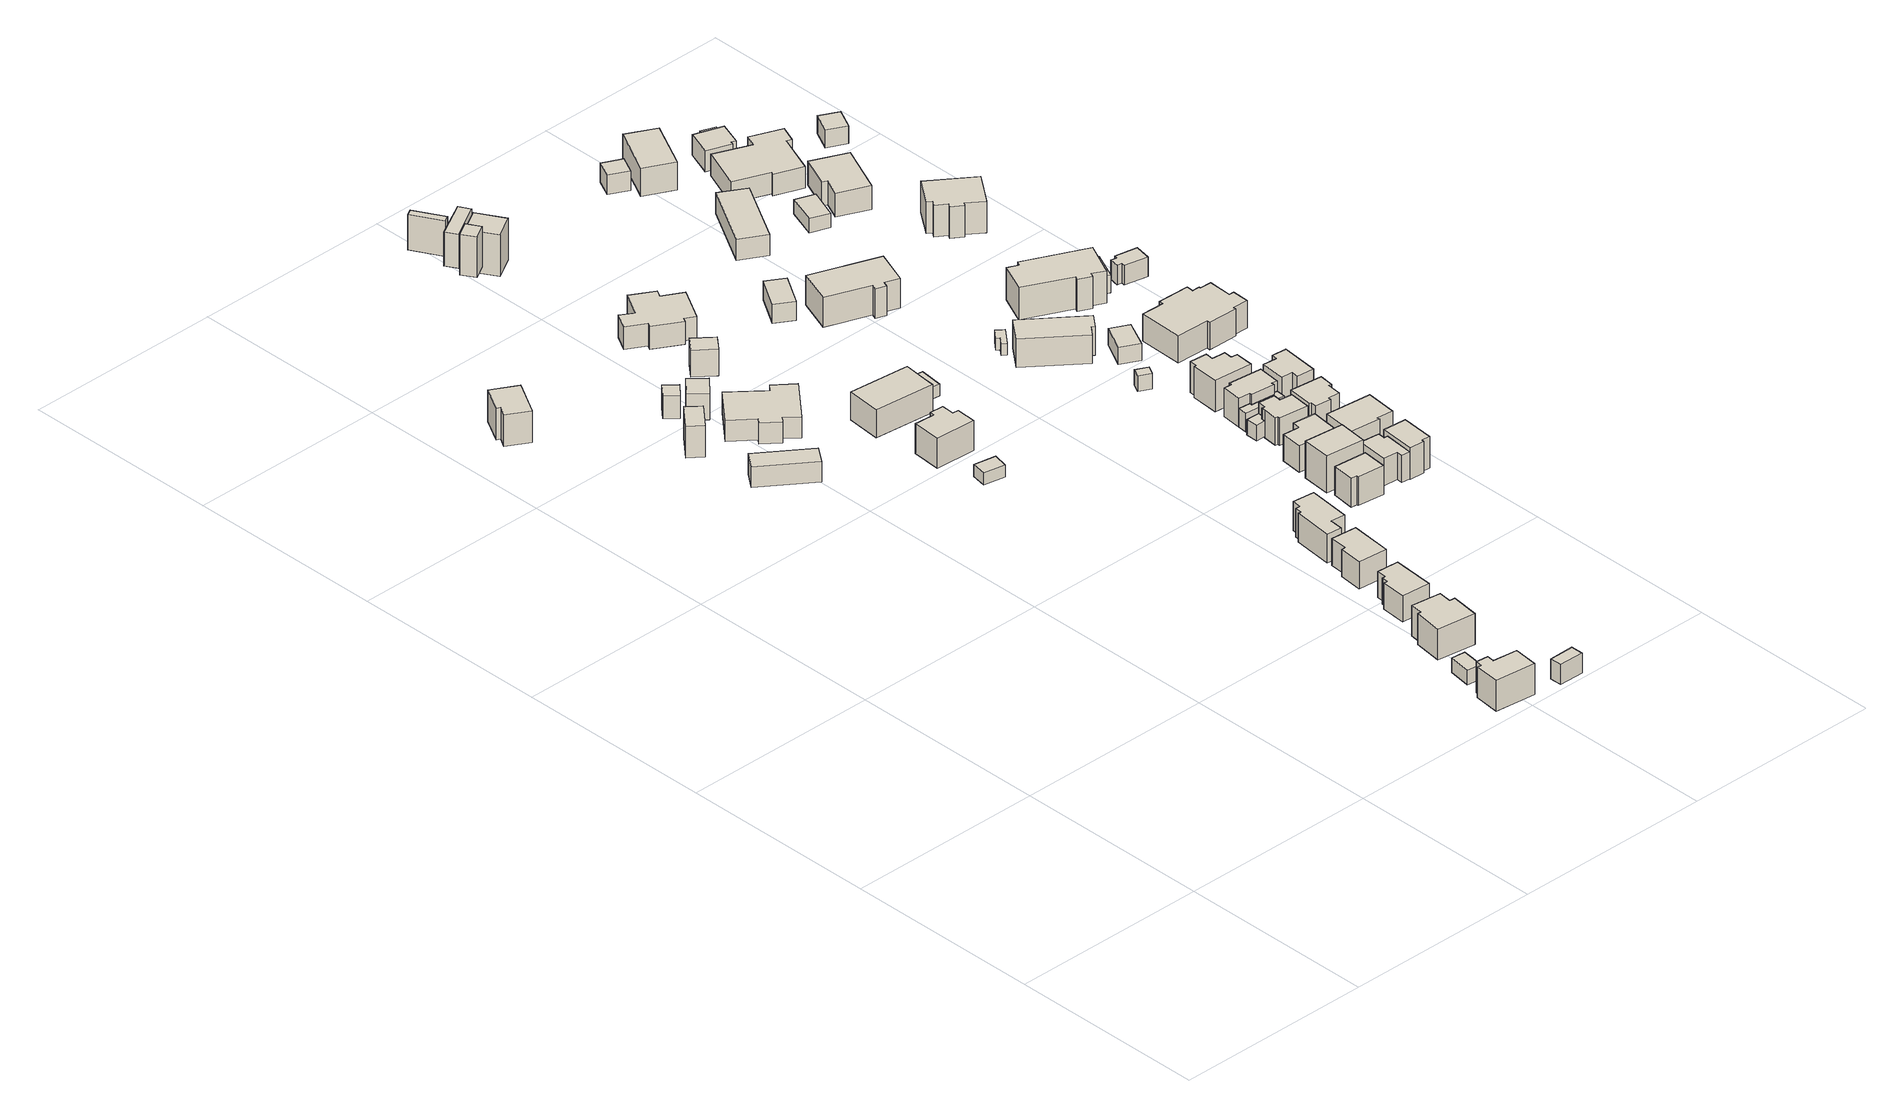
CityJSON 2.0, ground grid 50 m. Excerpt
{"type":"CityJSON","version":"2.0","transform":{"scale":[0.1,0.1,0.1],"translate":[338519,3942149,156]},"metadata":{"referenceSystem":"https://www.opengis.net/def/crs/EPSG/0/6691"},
"CityObjects":{
"building1":{"type":"Building","attributes":{"usage":"431","measuredHeight":10.7,"storeysAboveGround":1,"BuildingIDAttribute.prefecture":"14","BuildingIDAttribute.city":"14151","BuildingDetailAttribute.totalFloorArea":69.53,"BuildingDetailAttribute.buildingFootprintArea":69.53,"BuildingDetailAttribute.buildingStructureType":"610","BuildingDetailAttribute.buildingStructureOrgType":"2","BuildingDetailAttribute.orgUsage":"143","BuildingDetailAttribute.surveyYear":2015,"BuildingLandSlideRiskAttribute.description":"1","BuildingLandSlideRiskAttribute.areaType":"1"},"geometry":[{"type":"Solid","lod":"1","boundaries":[[[[0,1,2,3,4,5]],[[4,6,7,5]],[[3,8,6,4]],[[2,9,8,3]],[[1,10,9,2]],[[0,11,10,1]],[[5,7,11,0]],[[6,8,9,10,11,7]]]]}]},
"building2":{"type":"Building","attributes":{"usage":"451","measuredHeight":6,"storeysAboveGround":2,"BuildingIDAttribute.prefecture":"14","BuildingIDAttribute.city":"14151","BuildingDetailAttribute.totalFloorArea":126.07,"BuildingDetailAttribute.buildingFootprintArea":63.03,"BuildingDetailAttribute.buildingStructureType":"601","BuildingDetailAttribute.buildingStructureOrgType":"1","BuildingDetailAttribute.orgUsage":"200","BuildingDetailAttribute.surveyYear":2015,"BuildingLandSlideRiskAttribute.description":"1","BuildingLandSlideRiskAttribute.areaType":"1"},"geometry":[{"type":"Solid","lod":"1","boundaries":[[[[12,13,14,15]],[[14,16,17,15]],[[13,18,16,14]],[[12,19,18,13]],[[15,17,19,12]],[[16,18,19,17]]]]}]},
"building3":{"type":"Building","attributes":{"usage":"411","measuredHeight":8.5,"storeysAboveGround":2,"BuildingIDAttribute.prefecture":"14","BuildingIDAttribute.city":"14151","BuildingDetailAttribute.totalFloorArea":50.65,"BuildingDetailAttribute.buildingFootprintArea":25.32,"BuildingDetailAttribute.buildingStructureType":"601","BuildingDetailAttribute.buildingStructureOrgType":"1","BuildingDetailAttribute.orgUsage":"10","BuildingDetailAttribute.surveyYear":2015,"BuildingLandSlideRiskAttribute.description":"1","BuildingLandSlideRiskAttribute.areaType":"1"},"geometry":[{"type":"Solid","lod":"1","boundaries":[[[[20,21,22,23]],[[22,24,25,23]],[[21,26,24,22]],[[20,27,26,21]],[[23,25,27,20]],[[24,26,27,25]]]]}]},
"building4":{"type":"Building","attributes":{"usage":"411","measuredHeight":6.2,"storeysAboveGround":1,"BuildingIDAttribute.prefecture":"14","BuildingIDAttribute.city":"14151","BuildingDetailAttribute.totalFloorArea":14.18,"BuildingDetailAttribute.buildingFootprintArea":14.18,"BuildingDetailAttribute.buildingStructureType":"601","BuildingDetailAttribute.buildingStructureOrgType":"1","BuildingDetailAttribute.orgUsage":"10","BuildingDetailAttribute.surveyYear":2015,"BuildingLandSlideRiskAttribute.description":"1","BuildingLandSlideRiskAttribute.areaType":"1"},"geometry":[{"type":"Solid","lod":"1","boundaries":[[[[28,29,30,31]],[[30,32,33,31]],[[29,34,32,30]],[[28,35,34,29]],[[31,33,35,28]],[[32,34,35,33]]]]}]},
"building5":{"type":"Building","attributes":{"usage":"411","measuredHeight":7.2,"storeysAboveGround":1,"BuildingIDAttribute.prefecture":"14","BuildingIDAttribute.city":"14151","BuildingDetailAttribute.totalFloorArea":26.52,"BuildingDetailAttribute.buildingFootprintArea":26.52,"BuildingDetailAttribute.buildingStructureType":"601","BuildingDetailAttribute.buildingStructureOrgType":"1","BuildingDetailAttribute.orgUsage":"10","BuildingDetailAttribute.surveyYear":2015,"BuildingLandSlideRiskAttribute.description":"1","BuildingLandSlideRiskAttribute.areaType":"1"},"geometry":[{"type":"Solid","lod":"1","boundaries":[[[[36,37,38,39]],[[38,40,41,39]],[[37,42,40,38]],[[36,43,42,37]],[[39,41,43,36]],[[40,42,43,41]]]]}]},
"building6":{"type":"Building","attributes":{"usage":"411","measuredHeight":7.3,"storeysAboveGround":2,"BuildingIDAttribute.prefecture":"14","BuildingIDAttribute.city":"14151","BuildingDetailAttribute.totalFloorArea":315.05,"BuildingDetailAttribute.buildingFootprintArea":157.53,"BuildingDetailAttribute.buildingStructureType":"601","BuildingDetailAttribute.buildingStructureOrgType":"1","BuildingDetailAttribute.orgUsage":"10","BuildingDetailAttribute.surveyYear":2015,"BuildingLandSlideRiskAttribute.description":"1","BuildingLandSlideRiskAttribute.areaType":"1"},"geometry":[{"type":"Solid","lod":"1","boundaries":[[[[44,45,46,47,48,49,50,51,52,53]],[[52,54,55,53]],[[51,56,54,52]],[[50,57,56,51]],[[49,58,57,50]],[[48,59,58,49]],[[47,60,59,48]],[[46,61,60,47]],[[45,62,61,46]],[[44,63,62,45]],[[53,55,63,44]],[[54,56,57,58,59,60,61,62,63,55]]]]}]},
"building7":{"type":"Building","attributes":{"usage":"413","measuredHeight":8.6,"storeysAboveGround":2,"BuildingIDAttribute.prefecture":"14","BuildingIDAttribute.city":"14151","BuildingDetailAttribute.totalFloorArea":117.39,"BuildingDetailAttribute.buildingFootprintArea":58.69,"BuildingDetailAttribute.buildingStructureType":"601","BuildingDetailAttribute.buildingStructureOrgType":"1","BuildingDetailAttribute.orgUsage":"30","BuildingDetailAttribute.surveyYear":2015,"BuildingLandSlideRiskAttribute.description":"1","BuildingLandSlideRiskAttribute.areaType":"1"},"geometry":[{"type":"Solid","lod":"1","boundaries":[[[[64,65,66,67,68,69,70,71]],[[70,72,73,71]],[[69,74,72,70]],[[68,75,74,69]],[[67,76,75,68]],[[66,77,76,67]],[[65,78,77,66]],[[64,79,78,65]],[[71,73,79,64]],[[72,74,75,76,77,78,79,73]]]]}]},
"building8":{"type":"Building","attributes":{"usage":"413","measuredHeight":4,"storeysAboveGround":1,"BuildingIDAttribute.prefecture":"14","BuildingIDAttribute.city":"14151","BuildingDetailAttribute.totalFloorArea":18.77,"BuildingDetailAttribute.buildingFootprintArea":18.77,"BuildingDetailAttribute.buildingStructureType":"601","BuildingDetailAttribute.buildingStructureOrgType":"1","BuildingDetailAttribute.orgUsage":"30","BuildingDetailAttribute.surveyYear":2015},"geometry":[{"type":"Solid","lod":"1","boundaries":[[[[80,81,82,83]],[[82,84,85,83]],[[81,86,84,82]],[[80,87,86,81]],[[83,85,87,80]],[[84,86,87,85]]]]}]},
"building9":{"type":"Building","attributes":{"usage":"411","measuredHeight":7.1,"storeysAboveGround":1,"BuildingIDAttribute.prefecture":"14","BuildingIDAttribute.city":"14151","BuildingDetailAttribute.totalFloorArea":24.85,"BuildingDetailAttribute.buildingFootprintArea":24.85,"BuildingDetailAttribute.buildingStructureType":"601","BuildingDetailAttribute.buildingStructureOrgType":"1","BuildingDetailAttribute.orgUsage":"10","BuildingDetailAttribute.surveyYear":2015},"geometry":[{"type":"Solid","lod":"1","boundaries":[[[[88,89,90,91]],[[90,92,93,91]],[[89,94,92,90]],[[88,95,94,89]],[[91,93,95,88]],[[92,94,95,93]]]]}]},
"building10":{"type":"Building","attributes":{"usage":"413","measuredHeight":7,"storeysAboveGround":1,"BuildingIDAttribute.prefecture":"14","BuildingIDAttribute.city":"14151","BuildingDetailAttribute.totalFloorArea":142.94,"BuildingDetailAttribute.buildingFootprintArea":142.94,"BuildingDetailAttribute.buildingStructureType":"601","BuildingDetailAttribute.buildingStructureOrgType":"1","BuildingDetailAttribute.orgUsage":"30","BuildingDetailAttribute.surveyYear":2015,"BuildingLandSlideRiskAttribute.description":"1","BuildingLandSlideRiskAttribute.areaType":"1"},"geometry":[{"type":"Solid","lod":"1","boundaries":[[[[96,97,98,99,100,101,102,103,104,105,106,107]],[[106,108,109,107]],[[105,110,108,106]],[[104,111,110,105]],[[103,112,111,104]],[[102,113,112,103]],[[101,114,113,102]],[[100,115,114,101]],[[99,116,115,100]],[[98,117,116,99]],[[97,118,117,98]],[[96,119,118,97]],[[107,109,119,96]],[[108,110,111,112,113,114,115,116,117,118,119,109]]]]}]},
"building11":{"type":"Building","attributes":{"measuredHeight":3.6,"BuildingIDAttribute.prefecture":"14","BuildingIDAttribute.city":"14151","BuildingDetailAttribute.surveyYear":2015},"geometry":[{"type":"Solid","lod":"1","boundaries":[[[[120,121,122,123]],[[122,124,125,123]],[[121,126,124,122]],[[120,127,126,121]],[[123,125,127,120]],[[124,126,127,125]]]]}]},
"building12":{"type":"Building","attributes":{"usage":"411","measuredHeight":8.9,"storeysAboveGround":2,"BuildingIDAttribute.prefecture":"14","BuildingIDAttribute.city":"14151","BuildingDetailAttribute.totalFloorArea":159.72,"BuildingDetailAttribute.buildingFootprintArea":79.86,"BuildingDetailAttribute.buildingStructureType":"601","BuildingDetailAttribute.buildingStructureOrgType":"1","BuildingDetailAttribute.orgUsage":"10","BuildingDetailAttribute.surveyYear":2015},"geometry":[{"type":"Solid","lod":"1","boundaries":[[[[128,129,130,131,132,133,134,135]],[[134,136,137,135]],[[133,138,136,134]],[[132,139,138,133]],[[131,140,139,132]],[[130,141,140,131]],[[129,142,141,130]],[[128,143,142,129]],[[135,137,143,128]],[[136,138,139,140,141,142,143,137]]]]}]},
"building13":{"type":"Building","attributes":{"usage":"411","measuredHeight":8.3,"storeysAboveGround":2,"BuildingIDAttribute.prefecture":"14","BuildingIDAttribute.city":"14151","BuildingDetailAttribute.totalFloorArea":99.89,"BuildingDetailAttribute.buildingFootprintArea":49.95,"BuildingDetailAttribute.buildingStructureType":"601","BuildingDetailAttribute.buildingStructureOrgType":"1","BuildingDetailAttribute.orgUsage":"10","BuildingDetailAttribute.surveyYear":2015},"geometry":[{"type":"Solid","lod":"1","boundaries":[[[[144,145,146,147,148,149,150,151]],[[150,152,153,151]],[[149,154,152,150]],[[148,155,154,149]],[[147,156,155,148]],[[146,157,156,147]],[[145,158,157,146]],[[144,159,158,145]],[[151,153,159,144]],[[152,154,155,156,157,158,159,153]]]]}]},
"building14":{"type":"Building","attributes":{"measuredHeight":9.4,"BuildingIDAttribute.prefecture":"14","BuildingIDAttribute.city":"14151","BuildingDetailAttribute.surveyYear":2015,"BuildingLandSlideRiskAttribute.description":"1","BuildingLandSlideRiskAttribute.areaType":"1"},"geometry":[{"type":"Solid","lod":"1","boundaries":[[[[160,161,162,163]],[[162,164,165,163]],[[161,166,164,162]],[[160,167,166,161]],[[163,165,167,160]],[[164,166,167,165]]]]}]},
"building15":{"type":"Building","attributes":{"usage":"411","measuredHeight":8.7,"storeysAboveGround":2,"BuildingIDAttribute.prefecture":"14","BuildingIDAttribute.city":"14151","BuildingDetailAttribute.totalFloorArea":216.49,"BuildingDetailAttribute.buildingFootprintArea":108.24,"BuildingDetailAttribute.buildingStructureType":"601","BuildingDetailAttribute.buildingStructureOrgType":"1","BuildingDetailAttribute.orgUsage":"10","BuildingDetailAttribute.surveyYear":2015},"geometry":[{"type":"Solid","lod":"1","boundaries":[[[[168,169,170,171,172,173]],[[172,174,175,173]],[[171,176,174,172]],[[170,177,176,171]],[[169,178,177,170]],[[168,179,178,169]],[[173,175,179,168]],[[174,176,177,178,179,175]]]]}]},
"building16":{"type":"Building","attributes":{"measuredHeight":10.9,"BuildingIDAttribute.prefecture":"14","BuildingIDAttribute.city":"14151","BuildingDetailAttribute.surveyYear":2015,"BuildingLandSlideRiskAttribute.description":"1","BuildingLandSlideRiskAttribute.areaType":"1"},"geometry":[{"type":"Solid","lod":"1","boundaries":[[[[180,181,182,183]],[[182,184,185,183]],[[181,186,184,182]],[[180,187,186,181]],[[183,185,187,180]],[[184,186,187,185]]]]}]},
"building17":{"type":"Building","attributes":{"usage":"411","measuredHeight":7.7,"storeysAboveGround":2,"BuildingIDAttribute.prefecture":"14","BuildingIDAttribute.city":"14151","BuildingDetailAttribute.totalFloorArea":115.53,"BuildingDetailAttribute.buildingFootprintArea":57.76,"BuildingDetailAttribute.buildingStructureType":"601","BuildingDetailAttribute.buildingStructureOrgType":"1","BuildingDetailAttribute.orgUsage":"10","BuildingDetailAttribute.surveyYear":2015},"geometry":[{"type":"Solid","lod":"1","boundaries":[[[[188,189,190,191,192,193,194,195]],[[194,196,197,195]],[[193,198,196,194]],[[192,199,198,193]],[[191,200,199,192]],[[190,201,200,191]],[[189,202,201,190]],[[188,203,202,189]],[[195,197,203,188]],[[196,198,199,200,201,202,203,197]]]]}]},
"building18":{"type":"Building","attributes":{"measuredHeight":10.4,"BuildingIDAttribute.prefecture":"14","BuildingIDAttribute.city":"14151","BuildingDetailAttribute.surveyYear":2015,"BuildingLandSlideRiskAttribute.description":"1","BuildingLandSlideRiskAttribute.areaType":"1"},"geometry":[{"type":"Solid","lod":"1","boundaries":[[[[204,205,206,207]],[[206,208,209,207]],[[205,210,208,206]],[[204,211,210,205]],[[207,209,211,204]],[[208,210,211,209]]]]}]},
"building19":{"type":"Building","attributes":{"measuredHeight":5.6,"BuildingIDAttribute.prefecture":"14","BuildingIDAttribute.city":"14151","BuildingDetailAttribute.surveyYear":2015,"BuildingLandSlideRiskAttribute.description":"1","BuildingLandSlideRiskAttribute.areaType":"1"},"geometry":[{"type":"Solid","lod":"1","boundaries":[[[[212,213,214,215]],[[214,216,217,215]],[[213,218,216,214]],[[212,219,218,213]],[[215,217,219,212]],[[216,218,219,217]]]]}]},
"building20":{"type":"Building","attributes":{"usage":"411","measuredHeight":15.6,"storeysAboveGround":2,"BuildingIDAttribute.prefecture":"14","BuildingIDAttribute.city":"14151","BuildingDetailAttribute.totalFloorArea":73.86,"BuildingDetailAttribute.buildingFootprintArea":36.93,"BuildingDetailAttribute.buildingStructureType":"601","BuildingDetailAttribute.buildingStructureOrgType":"1","BuildingDetailAttribute.orgUsage":"10","BuildingDetailAttribute.surveyYear":2015,"BuildingLandSlideRiskAttribute.description":"1","BuildingLandSlideRiskAttribute.areaType":"1"},"geometry":[{"type":"Solid","lod":"1","boundaries":[[[[220,221,222,223]],[[222,224,225,223]],[[221,226,224,222]],[[220,227,226,221]],[[223,225,227,220]],[[224,226,227,225]]]]}]},
"building21":{"type":"Building","attributes":{"usage":"411","measuredHeight":8,"storeysAboveGround":2,"BuildingIDAttribute.prefecture":"14","BuildingIDAttribute.city":"14151","BuildingDetailAttribute.totalFloorArea":119.61,"BuildingDetailAttribute.buildingFootprintArea":59.8,"BuildingDetailAttribute.buildingStructureType":"601","BuildingDetailAttribute.buildingStructureOrgType":"1","BuildingDetailAttribute.orgUsage":"10","BuildingDetailAttribute.surveyYear":2015},"geometry":[{"type":"Solid","lod":"1","boundaries":[[[[228,229,230,231,232,233]],[[232,234,235,233]],[[231,236,234,232]],[[230,237,236,231]],[[229,238,237,230]],[[228,239,238,229]],[[233,235,239,228]],[[234,236,237,238,239,235]]]]}]},
"building22":{"type":"Building","attributes":{"measuredHeight":3.6,"BuildingIDAttribute.prefecture":"14","BuildingIDAttribute.city":"14151","BuildingDetailAttribute.surveyYear":2015},"geometry":[{"type":"Solid","lod":"1","boundaries":[[[[240,241,242,243,244,245]],[[244,246,247,245]],[[243,248,246,244]],[[242,249,248,243]],[[241,250,249,242]],[[240,251,250,241]],[[245,247,251,240]],[[246,248,249,250,251,247]]]]}]},
"building23":{"type":"Building","attributes":{"usage":"411","measuredHeight":5.7,"storeysAboveGround":2,"BuildingIDAttribute.prefecture":"14","BuildingIDAttribute.city":"14151","BuildingDetailAttribute.totalFloorArea":96.32,"BuildingDetailAttribute.buildingFootprintArea":48.16,"BuildingDetailAttribute.buildingStructureType":"601","BuildingDetailAttribute.buildingStructureOrgType":"1","BuildingDetailAttribute.orgUsage":"10","BuildingDetailAttribute.surveyYear":2015},"geometry":[{"type":"Solid","lod":"1","boundaries":[[[[252,253,254,255]],[[254,256,257,255]],[[253,258,256,254]],[[252,259,258,253]],[[255,257,259,252]],[[256,258,259,257]]]]}]},
"building24":{"type":"Building","attributes":{"usage":"413","measuredHeight":8.5,"storeysAboveGround":2,"BuildingIDAttribute.prefecture":"14","BuildingIDAttribute.city":"14151","BuildingDetailAttribute.totalFloorArea":142.31,"BuildingDetailAttribute.buildingFootprintArea":71.16,"BuildingDetailAttribute.buildingStructureType":"601","BuildingDetailAttribute.buildingStructureOrgType":"1","BuildingDetailAttribute.orgUsage":"30","BuildingDetailAttribute.surveyYear":2015},"geometry":[{"type":"Solid","lod":"1","boundaries":[[[[260,261,262,263,264,265,266,267,268,269]],[[268,270,271,269]],[[267,272,270,268]],[[266,273,272,267]],[[265,274,273,266]],[[264,275,274,265]],[[263,276,275,264]],[[262,277,276,263]],[[261,278,277,262]],[[260,279,278,261]],[[269,271,279,260]],[[270,272,273,274,275,276,277,278,279,271]]]]}]},
"building25":{"type":"Building","attributes":{"usage":"411","measuredHeight":9.2,"storeysAboveGround":2,"BuildingIDAttribute.prefecture":"14","BuildingIDAttribute.city":"14151","BuildingDetailAttribute.totalFloorArea":282.9,"BuildingDetailAttribute.buildingFootprintArea":141.45,"BuildingDetailAttribute.buildingStructureType":"601","BuildingDetailAttribute.buildingStructureOrgType":"1","BuildingDetailAttribute.orgUsage":"10","BuildingDetailAttribute.surveyYear":2015},"geometry":[{"type":"Solid","lod":"1","boundaries":[[[[280,281,282,283,284,285,286,287]],[[286,288,289,287]],[[285,290,288,286]],[[284,291,290,285]],[[283,292,291,284]],[[282,293,292,283]],[[281,294,293,282]],[[280,295,294,281]],[[287,289,295,280]],[[288,290,291,292,293,294,295,289]]]]}]},
"building26":{"type":"Building","attributes":{"usage":"411","measuredHeight":6.3,"storeysAboveGround":1,"BuildingIDAttribute.prefecture":"14","BuildingIDAttribute.city":"14151","BuildingDetailAttribute.totalFloorArea":118.44,"BuildingDetailAttribute.buildingFootprintArea":118.44,"BuildingDetailAttribute.buildingStructureType":"601","BuildingDetailAttribute.buildingStructureOrgType":"1","BuildingDetailAttribute.orgUsage":"10","BuildingDetailAttribute.surveyYear":2015},"geometry":[{"type":"Solid","lod":"1","boundaries":[[[[296,297,298,299]],[[298,300,301,299]],[[297,302,300,298]],[[296,303,302,297]],[[299,301,303,296]],[[300,302,303,301]]]]}]},
"building27":{"type":"Building","attributes":{"usage":"411","measuredHeight":8.1,"storeysAboveGround":2,"BuildingIDAttribute.prefecture":"14","BuildingIDAttribute.city":"14151","BuildingDetailAttribute.totalFloorArea":82.94,"BuildingDetailAttribute.buildingFootprintArea":41.47,"BuildingDetailAttribute.buildingStructureType":"601","BuildingDetailAttribute.buildingStructureOrgType":"1","BuildingDetailAttribute.orgUsage":"10","BuildingDetailAttribute.surveyYear":2015},"geometry":[{"type":"Solid","lod":"1","boundaries":[[[[304,305,306,307,308,309]],[[308,310,311,309]],[[307,312,310,308]],[[306,313,312,307]],[[305,314,313,306]],[[304,315,314,305]],[[309,311,315,304]],[[310,312,313,314,315,311]]]]}]},
"building28":{"type":"Building","attributes":{"BuildingIDAttribute.prefecture":"14","BuildingIDAttribute.city":"14151","BuildingDetailAttribute.surveyYear":2015},"geometry":[{"type":"Solid","lod":"1","boundaries":[[[[316,317,318,319,320,321]],[[320,322,323,321]],[[319,324,322,320]],[[318,325,324,319]],[[317,326,325,318]],[[316,327,326,317]],[[321,323,327,316]],[[322,324,325,326,327,323]]]]}]},
"building29":{"type":"Building","attributes":{"usage":"411","measuredHeight":10.5,"storeysAboveGround":2,"BuildingIDAttribute.prefecture":"14","BuildingIDAttribute.city":"14151","BuildingDetailAttribute.totalFloorArea":118.49,"BuildingDetailAttribute.buildingFootprintArea":59.25,"BuildingDetailAttribute.buildingStructureType":"601","BuildingDetailAttribute.buildingStructureOrgType":"1","BuildingDetailAttribute.orgUsage":"10","BuildingDetailAttribute.surveyYear":2015},"geometry":[{"type":"Solid","lod":"1","boundaries":[[[[328,329,330,331]],[[330,332,333,331]],[[329,334,332,330]],[[328,335,334,329]],[[331,333,335,328]],[[332,334,335,333]]]]}]},
"building30":{"type":"Building","attributes":{"measuredHeight":6,"BuildingIDAttribute.prefecture":"14","BuildingIDAttribute.city":"14151","BuildingDetailAttribute.surveyYear":2015},"geometry":[{"type":"Solid","lod":"1","boundaries":[[[[336,337,338,339]],[[338,340,341,339]],[[337,342,340,338]],[[336,343,342,337]],[[339,341,343,336]],[[340,342,343,341]]]]}]},
"building31":{"type":"Building","attributes":{"usage":"411","measuredHeight":7.9,"storeysAboveGround":2,"BuildingIDAttribute.prefecture":"14","BuildingIDAttribute.city":"14151","BuildingDetailAttribute.totalFloorArea":108.56,"BuildingDetailAttribute.buildingFootprintArea":54.28,"BuildingDetailAttribute.buildingStructureType":"601","BuildingDetailAttribute.buildingStructureOrgType":"1","BuildingDetailAttribute.orgUsage":"10","BuildingDetailAttribute.surveyYear":2015},"geometry":[{"type":"Solid","lod":"1","boundaries":[[[[344,345,346,347,348,349]],[[348,350,351,349]],[[347,352,350,348]],[[346,353,352,347]],[[345,354,353,346]],[[344,355,354,345]],[[349,351,355,344]],[[350,352,353,354,355,351]]]]}]},
"building32":{"type":"Building","attributes":{"usage":"422","measuredHeight":7.8,"storeysAboveGround":1,"BuildingIDAttribute.prefecture":"14","BuildingIDAttribute.city":"14151","BuildingDetailAttribute.totalFloorArea":110.22,"BuildingDetailAttribute.buildingFootprintArea":110.22,"BuildingDetailAttribute.buildingStructureType":"601","BuildingDetailAttribute.buildingStructureOrgType":"1","BuildingDetailAttribute.orgUsage":"137","BuildingDetailAttribute.surveyYear":2015},"geometry":[{"type":"Solid","lod":"1","boundaries":[[[[356,357,358,359,360,361]],[[360,362,363,361]],[[359,364,362,360]],[[358,365,364,359]],[[357,366,365,358]],[[356,367,366,357]],[[361,363,367,356]],[[362,364,365,366,367,363]]]]}]},
"building33":{"type":"Building","attributes":{"measuredHeight":4.5,"BuildingIDAttribute.prefecture":"14","BuildingIDAttribute.city":"14151","BuildingDetailAttribute.surveyYear":2015},"geometry":[{"type":"Solid","lod":"1","boundaries":[[[[368,369,370,371]],[[370,372,373,371]],[[369,374,372,370]],[[368,375,374,369]],[[371,373,375,368]],[[372,374,375,373]]]]}]},
"building34":{"type":"Building","attributes":{"measuredHeight":5.8,"BuildingIDAttribute.prefecture":"14","BuildingIDAttribute.city":"14151","BuildingDetailAttribute.surveyYear":2015},"geometry":[{"type":"Solid","lod":"1","boundaries":[[[[376,377,378,379,380,381]],[[380,382,383,381]],[[379,384,382,380]],[[378,385,384,379]],[[377,386,385,378]],[[376,387,386,377]],[[381,383,387,376]],[[382,384,385,386,387,383]]]]}]},
"building35":{"type":"Building","attributes":{"usage":"411","measuredHeight":8.1,"storeysAboveGround":2,"BuildingIDAttribute.prefecture":"14","BuildingIDAttribute.city":"14151","BuildingDetailAttribute.totalFloorArea":180.06,"BuildingDetailAttribute.buildingFootprintArea":90.03,"BuildingDetailAttribute.buildingStructureType":"601","BuildingDetailAttribute.buildingStructureOrgType":"1","BuildingDetailAttribute.orgUsage":"10","BuildingDetailAttribute.surveyYear":2015},"geometry":[{"type":"Solid","lod":"1","boundaries":[[[[388,389,390,391]],[[390,392,393,391]],[[389,394,392,390]],[[388,395,394,389]],[[391,393,395,388]],[[392,394,395,393]]]]}]},
"building36":{"type":"Building","attributes":{"usage":"411","measuredHeight":7.7,"storeysAboveGround":1,"BuildingIDAttribute.prefecture":"14","BuildingIDAttribute.city":"14151","BuildingDetailAttribute.totalFloorArea":40.59,"BuildingDetailAttribute.buildingFootprintArea":40.59,"BuildingDetailAttribute.buildingStructureType":"601","BuildingDetailAttribute.buildingStructureOrgType":"1","BuildingDetailAttribute.orgUsage":"10","BuildingDetailAttribute.surveyYear":2015},"geometry":[{"type":"Solid","lod":"1","boundaries":[[[[396,397,398,399,400,401,402,403]],[[402,404,405,403]],[[401,406,404,402]],[[400,407,406,401]],[[399,408,407,400]],[[398,409,408,399]],[[397,410,409,398]],[[396,411,410,397]],[[403,405,411,396]],[[404,406,407,408,409,410,411,405]]]]}]},
"building37":{"type":"Building","attributes":{"usage":"411","measuredHeight":7.5,"storeysAboveGround":2,"BuildingIDAttribute.prefecture":"14","BuildingIDAttribute.city":"14151","BuildingDetailAttribute.totalFloorArea":85.37,"BuildingDetailAttribute.buildingFootprintArea":42.68,"BuildingDetailAttribute.buildingStructureType":"601","BuildingDetailAttribute.buildingStructureOrgType":"1","BuildingDetailAttribute.orgUsage":"10","BuildingDetailAttribute.surveyYear":2015},"geometry":[{"type":"Solid","lod":"1","boundaries":[[[[412,413,414,415,416,417,418,419,420,421,422]],[[421,423,424,422]],[[420,425,423,421]],[[419,426,425,420]],[[418,427,426,419]],[[417,428,427,418]],[[416,429,428,417]],[[415,430,429,416]],[[414,431,430,415]],[[413,432,431,414]],[[412,433,432,413]],[[422,424,433,412]],[[423,425,426,427,428,429,430,431,432,433,424]]]]}]},
"building38":{"type":"Building","attributes":{"usage":"411","measuredHeight":4.3,"storeysAboveGround":1,"BuildingIDAttribute.prefecture":"14","BuildingIDAttribute.city":"14151","BuildingDetailAttribute.totalFloorArea":33.48,"BuildingDetailAttribute.buildingFootprintArea":33.48,"BuildingDetailAttribute.buildingStructureType":"601","BuildingDetailAttribute.buildingStructureOrgType":"1","BuildingDetailAttribute.orgUsage":"10","BuildingDetailAttribute.surveyYear":2015},"geometry":[{"type":"Solid","lod":"1","boundaries":[[[[434,435,436,437]],[[436,438,439,437]],[[435,440,438,436]],[[434,441,440,435]],[[437,439,441,434]],[[438,440,441,439]]]]}]},
"building39":{"type":"Building","attributes":{"measuredHeight":6.1,"BuildingIDAttribute.prefecture":"14","BuildingIDAttribute.city":"14151","BuildingDetailAttribute.surveyYear":2015},"geometry":[{"type":"Solid","lod":"1","boundaries":[[[[442,443,444,445,446,447,448,449]],[[448,450,451,449]],[[447,452,450,448]],[[446,453,452,447]],[[445,454,453,446]],[[444,455,454,445]],[[443,456,455,444]],[[442,457,456,443]],[[449,451,457,442]],[[450,452,453,454,455,456,457,451]]]]}]},
"building40":{"type":"Building","attributes":{"usage":"411","measuredHeight":8.2,"storeysAboveGround":2,"BuildingIDAttribute.prefecture":"14","BuildingIDAttribute.city":"14151","BuildingDetailAttribute.totalFloorArea":101.3,"BuildingDetailAttribute.buildingFootprintArea":50.65,"BuildingDetailAttribute.buildingStructureType":"601","BuildingDetailAttribute.buildingStructureOrgType":"1","BuildingDetailAttribute.orgUsage":"10","BuildingDetailAttribute.surveyYear":2015},"geometry":[{"type":"Solid","lod":"1","boundaries":[[[[458,459,460,448,447,446,445,444,443,461]],[[443,462,463,461]],[[444,464,462,443]],[[445,465,464,444]],[[446,466,465,445]],[[447,467,466,446]],[[448,468,467,447]],[[460,469,468,448]],[[459,470,469,460]],[[458,471,470,459]],[[461,463,471,458]],[[462,464,465,466,467,468,469,470,471,463]]]]}]},
"building41":{"type":"Building","attributes":{"usage":"411","measuredHeight":8.6,"storeysAboveGround":2,"BuildingIDAttribute.prefecture":"14","BuildingIDAttribute.city":"14151","BuildingDetailAttribute.totalFloorArea":119.83,"BuildingDetailAttribute.buildingFootprintArea":59.92,"BuildingDetailAttribute.buildingStructureType":"601","BuildingDetailAttribute.buildingStructureOrgType":"1","BuildingDetailAttribute.orgUsage":"10","BuildingDetailAttribute.surveyYear":2015},"geometry":[{"type":"Solid","lod":"1","boundaries":[[[[472,473,474,475,476,477,478,479,480,481]],[[480,482,483,481]],[[479,484,482,480]],[[478,485,484,479]],[[477,486,485,478]],[[476,487,486,477]],[[475,488,487,476]],[[474,489,488,475]],[[473,490,489,474]],[[472,491,490,473]],[[481,483,491,472]],[[482,484,485,486,487,488,489,490,491,483]]]]}]},
"building42":{"type":"Building","attributes":{"usage":"411","measuredHeight":4.5,"storeysAboveGround":1,"BuildingIDAttribute.prefecture":"14","BuildingIDAttribute.city":"14151","BuildingDetailAttribute.totalFloorArea":34.81,"BuildingDetailAttribute.buildingFootprintArea":34.81,"BuildingDetailAttribute.buildingStructureType":"601","BuildingDetailAttribute.buildingStructureOrgType":"1","BuildingDetailAttribute.orgUsage":"10","BuildingDetailAttribute.surveyYear":2015},"geometry":[{"type":"Solid","lod":"1","boundaries":[[[[492,493,494,495]],[[494,496,497,495]],[[493,498,496,494]],[[492,499,498,493]],[[495,497,499,492]],[[496,498,499,497]]]]}]},
"building43":{"type":"Building","attributes":{"usage":"411","measuredHeight":8.6,"storeysAboveGround":1,"BuildingIDAttribute.prefecture":"14","BuildingIDAttribute.city":"14151","BuildingDetailAttribute.totalFloorArea":42.66,"BuildingDetailAttribute.buildingFootprintArea":42.66,"BuildingDetailAttribute.buildingStructureType":"601","BuildingDetailAttribute.buildingStructureOrgType":"1","BuildingDetailAttribute.orgUsage":"10","BuildingDetailAttribute.surveyYear":2015},"geometry":[{"type":"Solid","lod":"1","boundaries":[[[[500,501,502,503,504,505]],[[504,506,507,505]],[[503,508,506,504]],[[502,509,508,503]],[[501,510,509,502]],[[500,511,510,501]],[[505,507,511,500]],[[506,508,509,510,511,507]]]]}]},
"building44":{"type":"Building","attributes":{"usage":"411","measuredHeight":9.5,"storeysAboveGround":2,"BuildingIDAttribute.prefecture":"14","BuildingIDAttribute.city":"14151","BuildingDetailAttribute.totalFloorArea":160.53,"BuildingDetailAttribute.buildingFootprintArea":80.27,"BuildingDetailAttribute.buildingStructureType":"601","BuildingDetailAttribute.buildingStructureOrgType":"1","BuildingDetailAttribute.orgUsage":"10","BuildingDetailAttribute.surveyYear":2015},"geometry":[{"type":"Solid","lod":"1","boundaries":[[[[512,513,514,515,516,517]],[[516,518,519,517]],[[515,520,518,516]],[[514,521,520,515]],[[513,522,521,514]],[[512,523,522,513]],[[517,519,523,512]],[[518,520,521,522,523,519]]]]}]},
"building45":{"type":"Building","attributes":{"usage":"411","measuredHeight":7.9,"storeysAboveGround":1,"BuildingIDAttribute.prefecture":"14","BuildingIDAttribute.city":"14151","BuildingDetailAttribute.totalFloorArea":185.18,"BuildingDetailAttribute.buildingFootprintArea":185.18,"BuildingDetailAttribute.buildingStructureType":"601","BuildingDetailAttribute.buildingStructureOrgType":"1","BuildingDetailAttribute.orgUsage":"10","BuildingDetailAttribute.surveyYear":2015},"geometry":[{"type":"Solid","lod":"1","boundaries":[[[[524,525,526,527,528,529,530,531,532,533]],[[532,534,535,533]],[[531,536,534,532]],[[530,537,536,531]],[[529,538,537,530]],[[528,539,538,529]],[[527,540,539,528]],[[526,541,540,527]],[[525,542,541,526]],[[524,543,542,525]],[[533,535,543,524]],[[534,536,537,538,539,540,541,542,543,535]]]]}]},
"building46":{"type":"Building","attributes":{"usage":"411","measuredHeight":7.9,"storeysAboveGround":2,"BuildingIDAttribute.prefecture":"14","BuildingIDAttribute.city":"14151","BuildingDetailAttribute.totalFloorArea":99.76,"BuildingDetailAttribute.buildingFootprintArea":49.88,"BuildingDetailAttribute.buildingStructureType":"601","BuildingDetailAttribute.buildingStructureOrgType":"1","BuildingDetailAttribute.orgUsage":"10","BuildingDetailAttribute.surveyYear":2015},"geometry":[{"type":"Solid","lod":"1","boundaries":[[[[544,545,546,547,548,549,550,551,552,553]],[[552,554,555,553]],[[551,556,554,552]],[[550,557,556,551]],[[549,558,557,550]],[[548,559,558,549]],[[547,560,559,548]],[[546,561,560,547]],[[545,562,561,546]],[[544,563,562,545]],[[553,555,563,544]],[[554,556,557,558,559,560,561,562,563,555]]]]}]},
"building47":{"type":"Building","attributes":{"usage":"411","measuredHeight":5.9,"storeysAboveGround":1,"BuildingIDAttribute.prefecture":"14","BuildingIDAttribute.city":"14151","BuildingDetailAttribute.totalFloorArea":42.23,"BuildingDetailAttribute.buildingFootprintArea":42.23,"BuildingDetailAttribute.buildingStructureType":"601","BuildingDetailAttribute.buildingStructureOrgType":"1","BuildingDetailAttribute.orgUsage":"10","BuildingDetailAttribute.surveyYear":2015},"geometry":[{"type":"Solid","lod":"1","boundaries":[[[[564,565,566,567,568,569]],[[568,570,571,569]],[[567,572,570,568]],[[566,573,572,567]],[[565,574,573,566]],[[564,575,574,565]],[[569,571,575,564]],[[570,572,573,574,575,571]]]]}]},
"building48":{"type":"Building","attributes":{"usage":"411","measuredHeight":10.3,"storeysAboveGround":2,"BuildingIDAttribute.prefecture":"14","BuildingIDAttribute.city":"14151","BuildingDetailAttribute.totalFloorArea":306.41,"BuildingDetailAttribute.buildingFootprintArea":153.2,"BuildingDetailAttribute.buildingStructureType":"601","BuildingDetailAttribute.buildingStructureOrgType":"1","BuildingDetailAttribute.orgUsage":"10","BuildingDetailAttribute.surveyYear":2015},"geometry":[{"type":"Solid","lod":"1","boundaries":[[[[576,577,578,579,580,581,582,583,584,585,586,587]],[[586,588,589,587]],[[585,590,588,586]],[[584,591,590,585]],[[583,592,591,584]],[[582,593,592,583]],[[581,594,593,582]],[[580,595,594,581]],[[579,596,595,580]],[[578,597,596,579]],[[577,598,597,578]],[[576,599,598,577]],[[587,589,599,576]],[[588,590,591,592,593,594,595,596,597,598,599,589]]]]}]},
"building49":{"type":"Building","attributes":{"usage":"411","measuredHeight":9.1,"storeysAboveGround":2,"BuildingIDAttribute.prefecture":"14","BuildingIDAttribute.city":"14151","BuildingDetailAttribute.totalFloorArea":95.77,"BuildingDetailAttribute.buildingFootprintArea":47.88,"BuildingDetailAttribute.buildingStructureType":"601","BuildingDetailAttribute.buildingStructureOrgType":"1","BuildingDetailAttribute.orgUsage":"10","BuildingDetailAttribute.surveyYear":2015},"geometry":[{"type":"Solid","lod":"1","boundaries":[[[[600,601,602,603,604,605,606,607]],[[606,608,609,607]],[[605,610,608,606]],[[604,611,610,605]],[[603,612,611,604]],[[602,613,612,603]],[[601,614,613,602]],[[600,615,614,601]],[[607,609,615,600]],[[608,610,611,612,613,614,615,609]]]]}]},
"building50":{"type":"Building","attributes":{"usage":"411","measuredHeight":8,"storeysAboveGround":1,"BuildingIDAttribute.prefecture":"14","BuildingIDAttribute.city":"14151","BuildingDetailAttribute.totalFloorArea":100.72,"BuildingDetailAttribute.buildingFootprintArea":100.72,"BuildingDetailAttribute.buildingStructureType":"601","BuildingDetailAttribute.buildingStructureOrgType":"1","BuildingDetailAttribute.orgUsage":"10","BuildingDetailAttribute.surveyYear":2015},"geometry":[{"type":"Solid","lod":"1","boundaries":[[[[616,617,618,619,620,621]],[[620,622,623,621]],[[619,624,622,620]],[[618,625,624,619]],[[617,626,625,618]],[[616,627,626,617]],[[621,623,627,616]],[[622,624,625,626,627,623]]]]}]},
"building51":{"type":"Building","attributes":{"measuredHeight":4.3,"BuildingIDAttribute.prefecture":"14","BuildingIDAttribute.city":"14151","BuildingDetailAttribute.surveyYear":2015},"geometry":[{"type":"Solid","lod":"1","boundaries":[[[[628,629,630,631]],[[630,632,633,631]],[[629,634,632,630]],[[628,635,634,629]],[[631,633,635,628]],[[632,634,635,633]]]]}]},
"building52":{"type":"Building","attributes":{"usage":"411","measuredHeight":9.1,"storeysAboveGround":1,"BuildingIDAttribute.prefecture":"14","BuildingIDAttribute.city":"14151","BuildingDetailAttribute.totalFloorArea":109.64,"BuildingDetailAttribute.buildingFootprintArea":109.64,"BuildingDetailAttribute.buildingStructureType":"601","BuildingDetailAttribute.buildingStructureOrgType":"1","BuildingDetailAttribute.orgUsage":"10","BuildingDetailAttribute.surveyYear":2015},"geometry":[{"type":"Solid","lod":"1","boundaries":[[[[636,637,638,639,640,641,642,643,644,645]],[[644,646,647,645]],[[643,648,646,644]],[[642,649,648,643]],[[641,650,649,642]],[[640,651,650,641]],[[639,652,651,640]],[[638,653,652,639]],[[637,654,653,638]],[[636,655,654,637]],[[645,647,655,636]],[[646,648,649,650,651,652,653,654,655,647]]]]}]},
"building53":{"type":"Building","attributes":{"measuredHeight":4.9,"BuildingIDAttribute.prefecture":"14","BuildingIDAttribute.city":"14151","BuildingDetailAttribute.surveyYear":2015},"geometry":[{"type":"Solid","lod":"1","boundaries":[[[[656,657,658,659]],[[658,660,661,659]],[[657,662,660,658]],[[656,663,662,657]],[[659,661,663,656]],[[660,662,663,661]]]]}]},
"building54":{"type":"Building","attributes":{"usage":"411","measuredHeight":8.7,"storeysAboveGround":1,"BuildingIDAttribute.prefecture":"14","BuildingIDAttribute.city":"14151","BuildingDetailAttribute.totalFloorArea":148.45,"BuildingDetailAttribute.buildingFootprintArea":148.45,"BuildingDetailAttribute.buildingStructureType":"601","BuildingDetailAttribute.buildingStructureOrgType":"1","BuildingDetailAttribute.orgUsage":"10","BuildingDetailAttribute.surveyYear":2015},"geometry":[{"type":"Solid","lod":"1","boundaries":[[[[664,665,666,667,668,669,670,671,672,673,674,675,676,677,678,679]],[[678,680,681,679]],[[677,682,680,678]],[[676,683,682,677]],[[675,684,683,676]],[[674,685,684,675]],[[673,686,685,674]],[[672,687,686,673]],[[671,688,687,672]],[[670,689,688,671]],[[669,690,689,670]],[[668,691,690,669]],[[667,692,691,668]],[[666,693,692,667]],[[665,694,693,666]],[[664,695,694,665]],[[679,681,695,664]],[[680,682,683,684,685,686,687,688,689,690,691,692,693,694,695,681]]]]}]},
"building55":{"type":"Building","attributes":{"measuredHeight":5.4,"BuildingIDAttribute.prefecture":"14","BuildingIDAttribute.city":"14151","BuildingDetailAttribute.surveyYear":2015},"geometry":[{"type":"Solid","lod":"1","boundaries":[[[[696,697,698,699,700,701,702,703]],[[702,704,705,703]],[[701,706,704,702]],[[700,707,706,701]],[[699,708,707,700]],[[698,709,708,699]],[[697,710,709,698]],[[696,711,710,697]],[[703,705,711,696]],[[704,706,707,708,709,710,711,705]]]]}]},
"building56":{"type":"Building","attributes":{"measuredHeight":5.1,"BuildingIDAttribute.prefecture":"14","BuildingIDAttribute.city":"14151","BuildingDetailAttribute.surveyYear":2015},"geometry":[{"type":"Solid","lod":"1","boundaries":[[[[712,713,714,715]],[[714,716,717,715]],[[713,718,716,714]],[[712,719,718,713]],[[715,717,719,712]],[[716,718,719,717]]]]}]}
},
"vertices":[
[109,2159,115],[59,2072,115],[5,2103,115],[20,2128,115],[11,2133,115],[46,2195,115],[11,2133,196],[46,2195,196],[20,2128,196],[5,2103,196],[59,2072,196],[109,2159,196],
[228,1581,160],[259,1622,160],[380,1533,160],[350,1492,160],[380,1533,213],[350,1492,213],[259,1622,213],[228,1581,213],
[217,1768,150],[265,1824,150],[297,1797,150],[248,1741,150],[297,1797,231],[248,1741,231],[265,1824,231],[217,1768,231],
[247,1870,186],[275,1901,186],[303,1875,186],[274,1844,186],[303,1875,244],[274,1844,244],[275,1901,244],[247,1870,244],
[319,1874,186],[356,1840,186],[316,1797,186],[279,1831,186],[316,1797,253],[279,1831,253],[356,1840,253],[319,1874,253],
[373,1635,190],[362,1623,190],[323,1656,190],[332,1667,190],[279,1712,190],[349,1793,190],[426,1726,190],[439,1742,190],[486,1703,190],[404,1608,190],[486,1703,244],[404,1608,244],[439,1742,244],[426,1726,244],[349,1793,244],[279,1712,244],[332,1667,244],[323,1656,244],[362,1623,244],[373,1635,244],
[906,13,33],[913,78,33],[923,76,33],[925,93,33],[956,90,33],[954,71,33],[1016,64,33],[1009,1,33],[1016,64,112],[1009,1,112],[954,71,112],[956,90,112],[925,93,112],[923,76,112],[913,78,112],[906,13,112],
[916,111,48],[925,168,48],[960,164,48],[952,106,48],[960,164,85],[952,106,85],[925,168,85],[916,111,85],
[449,1912,210],[420,1877,210],[374,1915,210],[403,1950,210],[374,1915,279],[403,1950,279],[420,1877,279],[449,1912,279],
[433,1997,234],[427,1986,234],[360,2025,234],[366,2036,234],[320,2063,234],[343,2103,234],[374,2084,234],[408,2143,234],[465,2110,234],[455,2093,234],[505,2065,234],[458,1983,234],[505,2065,292],[458,1983,292],[455,2093,292],[465,2110,292],[408,2143,292],[374,2084,292],[343,2103,292],[320,2063,292],[366,2036,292],[360,2025,292],[427,1986,292],[433,1997,292],
[625,1282,124],[632,1320,124],[687,1310,124],[679,1272,124],[687,1310,155],[679,1272,155],[632,1320,155],[625,1282,155],
[932,217,52],[942,289,52],[951,288,52],[955,320,52],[1029,310,52],[1025,277,52],[1039,276,52],[1029,204,52],[1039,276,131],[1029,204,131],[1025,277,131],[1029,310,131],[955,320,131],[951,288,131],[942,289,131],[932,217,131],
[589,1386,133],[594,1458,133],[645,1455,133],[646,1467,133],[681,1464,133],[679,1432,133],[694,1431,133],[691,1380,133],[694,1431,210],[691,1380,210],[679,1432,210],[681,1464,210],[646,1467,210],[645,1455,210],[594,1458,210],[589,1386,210],
[302,2588,223],[263,2661,223],[278,2669,223],[318,2597,223],[278,2669,314],[318,2597,314],[263,2661,314],[302,2588,314],
[696,1596,166],[703,1595,166],[697,1540,166],[694,1509,166],[542,1524,166],[550,1610,166],[542,1524,238],[550,1610,238],[694,1509,238],[697,1540,238],[703,1595,238],[696,1596,238],
[322,2511,197],[302,2544,197],[339,2566,197],[358,2533,197],[339,2566,301],[358,2533,301],[302,2544,301],[322,2511,301],
[958,351,71],[963,414,71],[973,413,71],[974,429,71],[982,429,71],[984,454,71],[1039,450,71],[1031,345,71],[1039,450,138],[1031,345,138],[984,454,138],[982,429,138],[974,429,138],[973,413,138],[963,414,138],[958,351,138],
[306,2551,209],[290,2579,209],[378,2628,209],[393,2600,209],[378,2628,296],[393,2600,296],[290,2579,296],[306,2551,296],
[1098,45,9],[1161,45,9],[1161,14,9],[1098,15,9],[1161,14,60],[1098,15,60],[1161,45,60],[1098,45,60],
[434,2532,179],[378,2499,179],[339,2566,179],[396,2599,179],[339,2566,286],[396,2599,286],[378,2499,286],[434,2532,286],
[972,498,77],[978,557,77],[988,557,77],[992,601,77],[1056,595,77],[1046,491,77],[1056,595,147],[1046,491,147],[992,601,147],[988,557,147],[978,557,147],[972,498,147],
[747,1594,174],[740,1535,174],[697,1540,174],[703,1595,174],[696,1596,174],[696,1600,174],[696,1596,204],[696,1600,204],[703,1595,204],[697,1540,204],[740,1535,204],[747,1594,204],
[647,1975,248],[691,1948,248],[644,1872,248],[600,1899,248],[644,1872,297],[600,1899,297],[691,1948,297],[647,1975,297],
[1025,606,81],[987,610,81],[998,710,81],[1005,709,81],[1007,727,81],[1018,726,81],[1021,749,81],[1076,743,81],[1064,636,81],[1028,640,81],[1064,636,155],[1028,640,155],[1076,743,155],[1021,749,155],[1018,726,155],[1007,727,155],[1005,709,155],[998,710,155],[987,610,155],[1025,606,155],
[810,1776,237],[805,1763,237],[780,1772,237],[785,1784,237],[678,1825,237],[710,1911,237],[878,1848,237],[846,1763,237],[878,1848,313],[846,1763,313],[710,1911,313],[678,1825,313],[785,1784,313],[780,1772,313],[805,1763,313],[810,1776,313],
[694,2106,263],[785,2262,263],[848,2225,263],[757,2069,263],[848,2225,317],[757,2069,317],[785,2262,317],[694,2106,317],
[1174,709,91],[1174,713,91],[1159,714,91],[1166,771,91],[1248,763,91],[1242,701,91],[1248,763,165],[1242,701,165],[1166,771,165],[1159,714,165],[1174,713,165],[1174,709,165],
[941,1554,172],[954,1571,172],[947,1577,172],[967,1601,172],[985,1587,172],[951,1546,172],[985,1587,202],[951,1546,202],[967,1601,202],[947,1577,202],[954,1571,202],[941,1554,202],
[1158,788,92],[1165,860,92],[1264,850,92],[1256,777,92],[1264,850,187],[1256,777,187],[1165,860,187],[1158,788,187],
[746,2501,255],[724,2458,255],[678,2482,255],[699,2524,255],[678,2482,305],[699,2524,305],[724,2458,305],[746,2501,305],
[1164,878,98],[1170,932,98],[1212,928,98],[1214,948,98],[1272,941,98],[1263,867,98],[1272,941,166],[1263,867,166],[1214,948,166],[1212,928,166],[1170,932,166],[1164,878,166],
[1099,1444,151],[1080,1420,151],[954,1522,151],[999,1579,151],[1133,1472,151],[1106,1438,151],[1133,1472,224],[1106,1438,224],[999,1579,224],[954,1522,224],[1080,1420,224],[1099,1444,224],
[1088,1291,139],[1099,1313,139],[1129,1298,139],[1117,1276,139],[1129,1298,179],[1117,1276,179],[1099,1313,179],[1088,1291,179],
[1197,1025,107],[1196,1015,107],[1172,1015,107],[1173,1046,107],[1207,1045,107],[1204,1024,107],[1207,1045,147],[1204,1024,147],[1173,1046,147],[1172,1015,147],[1196,1015,147],[1197,1025,147],
[704,2406,275],[765,2525,275],[837,2488,275],[776,2370,275],[837,2488,347],[776,2370,347],[765,2525,347],[704,2406,347],
[1321,781,90],[1330,780,90],[1323,705,90],[1301,707,90],[1302,722,90],[1265,725,90],[1273,804,90],[1322,799,90],[1273,804,160],[1322,799,160],[1265,725,160],[1302,722,160],[1301,707,160],[1323,705,160],[1330,780,160],[1321,781,160],
[1198,978,104],[1192,979,104],[1196,1015,104],[1197,1025,104],[1204,1024,104],[1207,1045,104],[1248,1040,104],[1246,1021,104],[1278,1017,104],[1272,963,104],[1198,972,104],[1272,963,175],[1198,972,175],[1278,1017,175],[1246,1021,175],[1248,1040,175],[1207,1045,175],[1204,1024,175],[1197,1025,175],[1196,1015,175],[1192,979,175],[1198,978,175],
[901,2144,265],[949,2126,265],[921,2052,265],[874,2070,265],[921,2052,302],[874,2070,302],[949,2126,302],[901,2144,302],
[1178,1054,108],[1180,1078,108],[1210,1075,108],[1210,1069,108],[1270,1063,108],[1270,1070,108],[1284,1068,108],[1282,1044,108],[1284,1068,156],[1282,1044,156],[1270,1070,156],[1270,1063,156],[1210,1069,156],[1210,1075,156],[1180,1078,156],[1178,1054,156],
[1204,1126,108],[1205,1133,108],[1290,1124,108],[1185,1128,108],[1180,1078,182],[1185,1128,182],[1210,1075,182],[1210,1069,182],[1270,1063,182],[1270,1070,182],[1284,1068,182],[1290,1124,182],[1205,1133,182],[1204,1126,182],
[1190,1218,113],[1191,1237,113],[1235,1233,113],[1233,1213,113],[1267,1210,113],[1265,1189,113],[1281,1187,113],[1277,1140,113],[1179,1149,113],[1184,1218,113],[1179,1149,193],[1184,1218,193],[1277,1140,193],[1281,1187,193],[1265,1189,193],[1267,1210,193],[1233,1213,193],[1235,1233,193],[1191,1237,193],[1190,1218,193],
[1126,1389,142],[1161,1456,142],[1206,1433,142],[1172,1365,142],[1206,1433,185],[1172,1365,185],[1161,1456,185],[1126,1389,185],
[1393,717,79],[1372,718,79],[1371,712,79],[1334,715,79],[1341,803,79],[1400,798,79],[1341,803,160],[1400,798,160],[1334,715,160],[1371,712,160],[1372,718,160],[1393,717,160],
[1351,833,89],[1351,826,89],[1275,834,89],[1284,918,89],[1400,906,89],[1392,828,89],[1400,906,171],[1392,828,171],[1284,918,171],[1275,834,171],[1351,826,171],[1351,833,171],
[908,2219,276],[821,2254,276],[863,2358,276],[953,2321,276],[965,2350,276],[1042,2319,276],[1025,2277,276],[1013,2282,276],[974,2185,276],[905,2212,276],[974,2185,331],[905,2212,331],[1013,2282,331],[1025,2277,331],[1042,2319,331],[965,2350,331],[953,2321,331],[863,2358,331],[821,2254,331],[908,2219,331],
[1356,985,104],[1352,949,104],[1323,952,104],[1322,944,104],[1282,949,104],[1284,964,104],[1279,965,104],[1286,1029,104],[1367,1020,104],[1363,984,104],[1367,1020,177],[1363,984,177],[1286,1029,177],[1279,965,177],[1284,964,177],[1282,949,177],[1322,944,177],[1323,952,177],[1352,949,177],[1356,985,177],
[926,2360,278],[924,2353,278],[863,2374,278],[886,2438,278],[957,2413,278],[937,2356,278],[957,2413,331],[937,2356,331],[886,2438,331],[863,2374,331],[924,2353,331],[926,2360,331],
[1235,1542,179],[1231,1532,179],[1200,1547,179],[1195,1538,179],[1164,1553,179],[1168,1562,179],[1053,1617,179],[1087,1689,179],[1114,1677,179],[1119,1688,179],[1271,1616,179],[1267,1608,179],[1271,1616,262],[1267,1608,262],[1119,1688,262],[1114,1677,262],[1087,1689,262],[1053,1617,262],[1168,1562,262],[1164,1553,262],[1195,1538,262],[1200,1547,262],[1231,1532,262],[1235,1542,262],
[1317,1041,108],[1319,1059,108],[1291,1062,108],[1297,1124,108],[1332,1120,108],[1334,1135,108],[1371,1131,108],[1361,1037,108],[1371,1131,191],[1361,1037,191],[1334,1135,191],[1332,1120,191],[1297,1124,191],[1291,1062,191],[1319,1059,191],[1317,1041,191],
[958,2076,263],[978,2120,263],[966,2126,263],[1000,2203,263],[1087,2164,263],[1033,2043,263],[1087,2164,324],[1033,2043,324],[1000,2203,324],[966,2126,324],[978,2120,324],[958,2076,324],
[913,2433,282],[918,2447,282],[953,2434,282],[948,2421,282],[953,2434,321],[948,2421,321],[918,2447,321],[913,2433,321],
[1218,1902,248],[1162,1826,248],[1123,1854,248],[1118,1847,248],[1091,1866,248],[1097,1874,248],[1070,1893,248],[1079,1905,248],[1068,1913,248],[1114,1978,248],[1068,1913,329],[1114,1978,329],[1079,1905,329],[1070,1893,329],[1097,1874,329],[1091,1866,329],[1118,1847,329],[1123,1854,329],[1162,1826,329],[1218,1902,329],
[1278,1603,196],[1247,1536,196],[1235,1542,196],[1267,1608,196],[1235,1542,242],[1267,1608,242],[1247,1536,242],[1278,1603,242],
[1235,1318,128],[1238,1430,128],[1295,1428,128],[1295,1439,128],[1376,1437,128],[1375,1419,128],[1394,1419,128],[1394,1415,128],[1423,1414,128],[1421,1355,128],[1433,1354,128],[1432,1311,128],[1393,1312,128],[1393,1306,128],[1317,1308,128],[1318,1316,128],[1317,1308,198],[1318,1316,198],[1393,1306,198],[1393,1312,198],[1432,1311,198],[1433,1354,198],[1421,1355,198],[1423,1414,198],[1394,1415,198],[1394,1419,198],[1375,1419,198],[1376,1437,198],[1295,1439,198],[1295,1428,198],[1238,1430,198],[1235,1318,198],
[1288,1538,195],[1290,1547,195],[1278,1549,195],[1283,1573,195],[1297,1570,195],[1299,1578,195],[1355,1567,195],[1347,1526,195],[1355,1567,245],[1347,1526,245],[1299,1578,245],[1297,1570,245],[1283,1573,245],[1278,1549,245],[1290,1547,245],[1288,1538,245],
[1108,2261,278],[1133,2311,278],[1179,2288,278],[1154,2238,278],[1179,2288,324],[1154,2238,324],[1133,2311,324],[1108,2261,324]
]}
